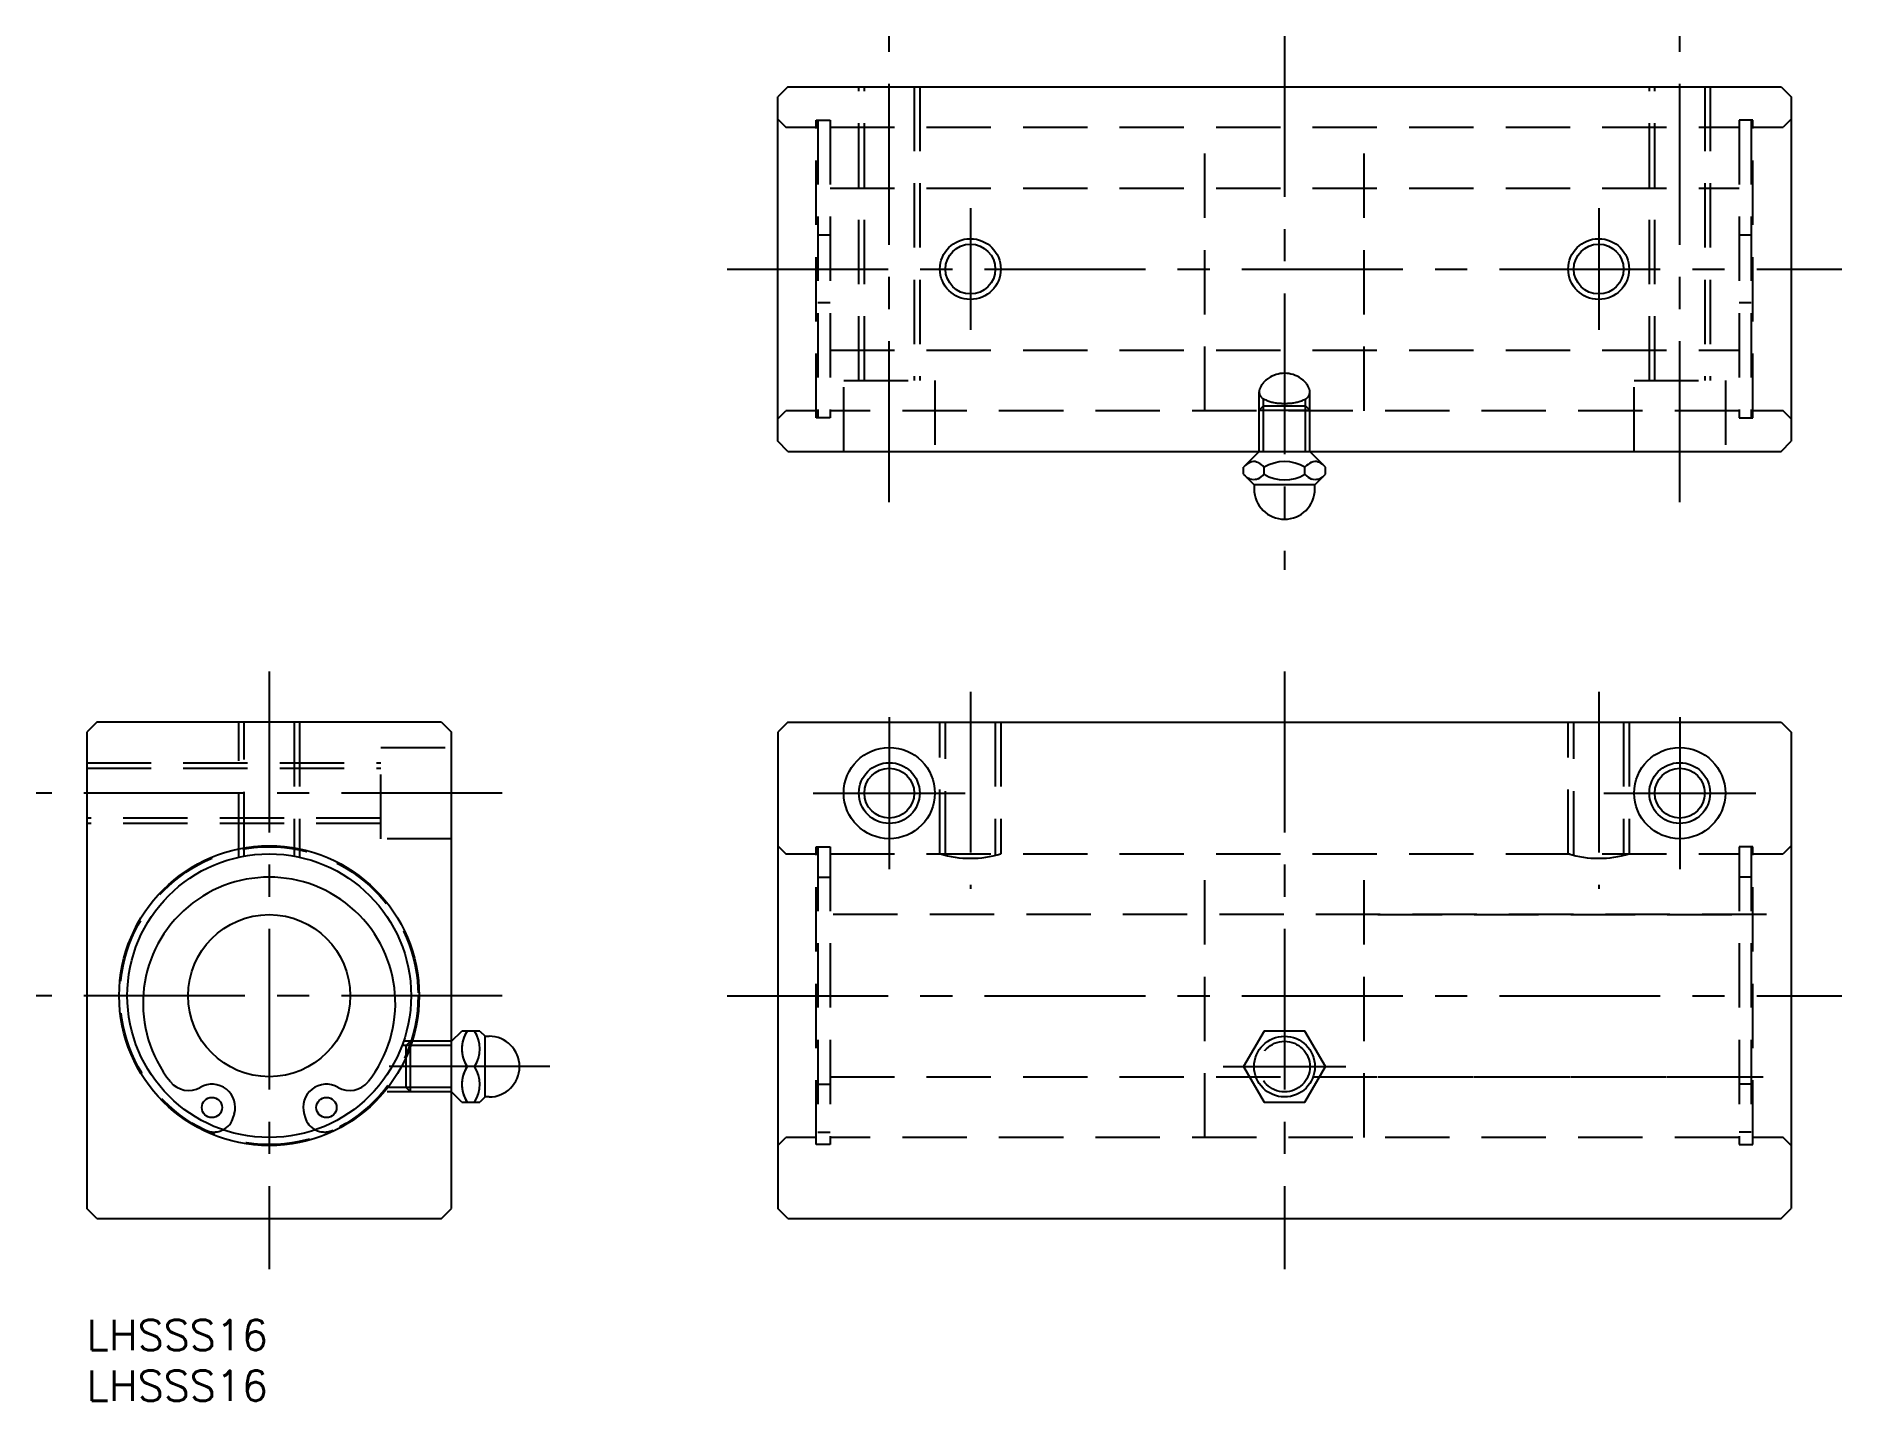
# Model space of a CAD drawing. Extents: x -5 to 173, y -8 to 127.
import ezdxf

# ---------------------------------------------------------------- set-up
doc = ezdxf.new("R2010")
doc.units = 0
doc.header["$LTSCALE"] = 0.5
doc.linetypes.add('CENTER', pattern=[50.8, 31.75, -6.35, 6.35, -6.35])
doc.linetypes.add('DASHED', pattern=[19.05, 12.7, -6.35])
for name, color, linetype in [('MSM_CENTER', 1, 'CENTER'), ('MSM_CONTINUOUS', 7, 'CONTINUOUS'), ('MSM_DASHED', 4, 'DASHED'), ('MSM_NARROW', 5, 'CONTINUOUS'), ('MSM_PART_NUMBER', 7, 'CONTINUOUS')]:
    doc.layers.add(name, color=color, linetype=linetype)
doc.styles.get("Standard").update_dxf_attribs({"font": 'txt.shx', "height": 3, "bigfont": 'bigfont.shx'})

# ---------------------------------------------------------------- blocks, each defined once
blk = doc.blocks.new('*U8')
at = {"layer": 'MSM_PART_NUMBER'}
blk.add_text('LHSSS16', height=3, dxfattribs=at).set_placement((0, -3))
blk = doc.blocks.new('*U9')
at = {"layer": 'MSM_PART_NUMBER'}
blk.add_text('LHSSS16', height=3, dxfattribs=at).set_placement((0, -8))

msp = doc.modelspace()

# ---------------------------------------------------------------- linework, layer by layer
at = {"layer": 'MSM_CENTER'}
for p, q in [((79.19, 80.73), (79.19, 126.73)), ((118.19, 126.73), (118.19, 74.03)), ((157.19, 80.73), (157.19, 126.73)), ((87.19, 109.73), (87.19, 97.73)), ((149.19, 109.73), (149.19, 97.73)), ((63.19, 103.73), (173.19, 103.73)), ((18, 64), (18, 5)), ((118.19, 64), (118.19, 5)), ((87.19, 62), (87.19, 42.56)), ((149.19, 62), (149.19, 42.56)), ((79.19, 59.5), (79.19, 44.5)), ((157.19, 59.5), (157.19, 44.5)), ((41, 52), (-5, 52)), ((71.69, 52), (86.69, 52)), ((149.69, 52), (164.69, 52)), ((41, 32), (-5, 32)), ((63.19, 32), (173.19, 32)), ((45.7, 25), (27.12, 25)), ((112.15, 25), (124.23, 25))]:
    msp.add_line(p, q, dxfattribs=at)
at = {"layer": 'MSM_CONTINUOUS'}
for p, q in [((69.19, 121.73), (68.19, 120.73)), ((69.19, 121.73), (167.19, 121.73)), ((167.19, 121.73), (168.19, 120.73)), ((68.19, 86.73), (68.19, 120.73)), ((168.19, 120.73), (168.19, 86.73)), ((69.19, 85.73), (68.19, 86.73)), ((69.19, 85.73), (167.19, 85.73)), ((115.69, 85.73), (114.15, 84.18)), ((122.23, 84.18), (120.69, 85.73)), ((167.19, 85.73), (168.19, 86.73)), ((114.15, 83.47), (114.15, 84.18)), ((114.96, 84.7), (114.8, 84.65)), ((115.12, 84.73), (114.96, 84.7)), ((115.29, 84.72), (115.12, 84.73)), ((115.44, 84.68), (115.29, 84.72)), ((115.6, 84.62), (115.44, 84.68)), ((116.17, 83.47), (116.17, 84.18)), ((120.21, 83.47), (120.21, 84.18)), ((121.02, 84.7), (120.86, 84.65)), ((121.19, 84.73), (121.02, 84.7)), ((121.35, 84.72), (121.19, 84.73)), ((121.5, 84.68), (121.35, 84.72)), ((121.66, 84.62), (121.5, 84.68)), ((122.23, 83.47), (122.23, 84.18)), ((114.15, 83.47), (115.19, 82.43)), ((114.96, 82.95), (114.8, 83)), ((115.12, 82.93), (114.96, 82.95)), ((115.29, 82.94), (115.12, 82.93)), ((121.19, 82.43), (115.19, 82.43)), ((115.19, 82.43), (115.19, 82.03)), ((115.44, 82.97), (115.29, 82.94)), ((115.6, 83.03), (115.44, 82.97)), ((121.02, 82.95), (120.86, 83)), ((121.19, 82.93), (121.02, 82.95)), ((121.19, 82.43), (122.23, 83.47)), ((121.35, 82.94), (121.19, 82.93)), ((121.19, 82.03), (121.19, 82.43)), ((121.5, 82.97), (121.35, 82.94)), ((121.66, 83.03), (121.5, 82.97)), ((1, 59), (0, 58)), ((35, 59), (1, 59)), ((35, 59), (36, 58)), ((69.19, 59), (68.19, 58)), ((69.19, 59), (167.19, 59)), ((167.19, 59), (168.19, 58)), ((0, 58), (0, 11)), ((36, 11), (36, 58)), ((68.19, 58), (68.19, 11)), ((168.19, 58), (168.19, 11)), ((36, 27.5), (37, 28.5)), ((38.8, 28.5), (37, 28.5)), ((38.8, 28.5), (39.3, 28)), ((39.3, 28), (39.7, 28)), ((39.3, 22), (39.3, 28)), ((116.17, 28.5), (114.15, 25)), ((120.21, 28.5), (116.17, 28.5)), ((122.23, 25), (120.21, 28.5)), ((38.26, 25), (37.54, 25)), ((114.15, 25), (116.17, 21.5)), ((120.21, 21.5), (122.23, 25)), ((37, 21.5), (36, 22.5)), ((37, 21.5), (38.8, 21.5)), ((39.3, 22), (38.8, 21.5)), ((39.7, 22), (39.3, 22)), ((116.17, 21.5), (120.21, 21.5)), ((14.46, 19.97), (14.56, 20.31)), ((21.44, 20.31), (21.54, 19.97)), ((1, 10), (0, 11)), ((35, 10), (36, 11)), ((69.19, 10), (68.19, 11)), ((167.19, 10), (168.19, 11)), ((1, 10), (35, 10)), ((69.19, 10), (167.19, 10))]:
    msp.add_line(p, q, dxfattribs=at)
for centre, radius in [((87.19, 103.73), 2.46), ((149.19, 103.73), 2.46), ((79.19, 52), 4.5), ((157.19, 52), 4.5), ((79.19, 52), 2.46), ((157.19, 52), 2.46), ((18, 32), 14.8), ((18, 32), 14), ((18, 32), 8), ((118.19, 25), 3), ((12.35, 20.96), 1), ((23.65, 20.96), 1)]:
    msp.add_circle(centre, radius, dxfattribs=at)
for centre, radius, start, end in [((115.62, 82.83), 2, 114.2524, 137.3125), ((114.5, 82.58), 2.31, 43.9259, 61.774), ((118.19, 80.68), 4.04, 60.0152, 119.9848), ((121.68, 82.83), 2, 114.2524, 137.3125), ((120.57, 82.58), 2.31, 43.9259, 61.774), ((115.62, 84.82), 2, 222.6875, 245.7476), ((118.19, 82.03), 3, 180, 0), ((114.5, 85.07), 2.31, 298.226, 316.0741), ((118.19, 86.97), 4.04, 240.0218, 299.9782), ((121.68, 84.82), 2, 222.6875, 245.7476), ((120.57, 85.07), 2.31, 298.226, 316.0741), ((18, 31.25), 12.45, 321.589, 218.411), ((40.1, 26.75), 3.1, 145.6273, 214.3727), ((35.7, 26.75), 3.1, 325.6273, 34.3727), ((39.7, 25), 3, 270, 90), ((40.1, 23.25), 3.1, 145.6273, 214.3727), ((35.7, 23.25), 3.1, 325.6273, 34.3727), ((10.05, 24.94), 2.3, 218.411, 300.0471), ((12.35, 20.96), 2.3, 343.5829, 120.0471), ((23.65, 20.96), 2.3, 59.9529, 196.4171), ((25.95, 24.94), 2.3, 239.9529, 321.589), ((12.54, 20.54), 2, 297.3274, 343.5829), ((23.46, 20.54), 2, 196.4171, 242.6726)]:
    msp.add_arc(centre, radius, start, end, dxfattribs=at)
at = {"layer": 'MSM_DASHED'}
for p, q in [((76.19, 92.73), (76.19, 121.73)), ((76.73, 92.73), (76.73, 121.73)), ((81.65, 121.73), (81.65, 92.73)), ((82.19, 121.73), (82.19, 92.73)), ((154.19, 92.73), (154.19, 121.73)), ((154.73, 92.73), (154.73, 121.73)), ((159.65, 121.73), (159.65, 92.73)), ((160.19, 121.73), (160.19, 92.73)), ((68.19, 118.53), (68.99, 117.73)), ((68.99, 117.73, 0.02), (71.99, 117.73, 0.1)), ((71.99, 118.43, -0.6), (73.34, 118.43, -0.6)), ((71.99, 89.03), (71.99, 118.43)), ((72.14, 118.43, 0.1), (72.14, 89.03, 0.1)), ((73.34, 118.43, 0.1), (73.34, 89.03, 0.1)), ((73.34, 117.73), (163.04, 117.73)), ((110.34, 89.73, 0.1), (110.34, 117.73, 0.1)), ((126.04, 89.73, 0.1), (126.04, 117.73, 0.1)), ((164.39, 118.43, -0.6), (163.04, 118.43, -0.6)), ((163.04, 118.43, 0.1), (163.04, 89.03, 0.1)), ((164.24, 118.43, 0.1), (164.24, 89.03, 0.1)), ((164.39, 89.03), (164.39, 118.43)), ((164.39, 117.73), (167.39, 117.73)), ((168.19, 118.53), (167.39, 117.73)), ((73.34, 111.73, 0.1), (163.04, 111.73)), ((73.34, 107.08, 0.1), (72.14, 107.08, 0.1)), ((164.24, 107.08, 0.1), (163.04, 107.08, 0.1)), ((73.34, 100.38, 0.1), (72.14, 100.38, 0.1)), ((164.24, 100.38, 0.1), (163.04, 100.38, 0.1)), ((73.34, 95.73, 0.1), (163.04, 95.73, 0)), ((74.69, 85.73), (74.69, 92.73)), ((74.69, 92.73), (83.69, 92.73)), ((83.69, 92.73), (83.69, 85.73)), ((152.69, 85.73), (152.69, 92.73)), ((152.69, 92.73), (161.69, 92.73)), ((161.69, 92.73), (161.69, 85.73)), ((115.69, 85.73), (115.69, 91.61)), ((116.12, 85.73), (116.12, 90.91)), ((120.26, 85.73), (120.26, 90.91)), ((120.69, 85.73), (120.69, 91.61)), ((68.19, 88.93), (68.99, 89.73)), ((71.99, 89.73, 0.1), (68.99, 89.73, 0.02)), ((163.04, 89.73, 0.1), (73.34, 89.73)), ((116.12, 90.23), (115.69, 89.79)), ((115.69, 89.79), (120.69, 89.79)), ((116.12, 90.23), (120.26, 90.23)), ((120.26, 90.23), (120.69, 89.79)), ((167.39, 89.73), (164.39, 89.73)), ((168.19, 88.93), (167.39, 89.73)), ((73.34, 89.03, -0.6), (71.99, 89.03, -0.6)), ((163.04, 89.03, -0.6), (164.39, 89.03, -0.6)), ((15, 45.67), (15, 59)), ((15.54, 45.78), (15.54, 59)), ((20.46, 59), (20.46, 45.78)), ((21, 59), (21, 45.67)), ((84.19, 46), (84.19, 59)), ((84.73, 45.85), (84.73, 59)), ((89.65, 59), (89.65, 45.85)), ((90.19, 59), (90.19, 46)), ((146.19, 46), (146.19, 59)), ((146.73, 45.85), (146.73, 59)), ((151.65, 59), (151.65, 45.85)), ((152.19, 59), (152.19, 46)), ((29, 56.5), (36, 56.5)), ((29, 47.5), (29, 56.5)), ((0, 55), (29, 55)), ((0, 54.46), (29, 54.46)), ((29, 49.54), (0, 49.54)), ((29, 49), (0, 49)), ((36, 47.5), (29, 47.5)), ((68.19, 46.8), (68.99, 46)), ((71.99, 46.7, -0.6), (73.34, 46.7, -0.6)), ((71.99, 17.3), (71.99, 46.7)), ((72.14, 46.7, 0.1), (72.14, 18.54, 0.1)), ((73.34, 46.7, 0.1), (73.34, 17.3, 0.1)), ((164.39, 46.7, -0.6), (163.04, 46.7, -0.6)), ((163.04, 46.7, 0.1), (163.04, 17.3, 0.1)), ((164.24, 46.7, 0.1), (164.24, 18.54, 0.1)), ((164.39, 17.3), (164.39, 46.7)), ((168.19, 46.8), (167.39, 46)), ((68.99, 46, 0.1), (71.99, 46, 0.1)), ((73.34, 46, 0.1), (163.04, 46, 0.1)), ((110.34, 18, 0.1), (110.34, 46, 0.1)), ((126.04, 18, 0.1), (126.04, 46, 0.1)), ((164.39, 46), (167.39, 46)), ((72.14, 43.7, -0.6), (73.34, 43.7, -0.6)), ((164.24, 43.7, -0.6), (163.04, 43.7, -0.6)), ((165.74, 40, 0.1), (73.34, 40, 0.1)), ((127.39, 40), (164.39, 40)), ((36, 27.07), (31.1, 27.07)), ((36, 27.5), (31.26, 27.5)), ((31.5, 27.07), (31.93, 27.5)), ((31.5, 22.93), (31.5, 27.07)), ((31.93, 22.5), (31.93, 27.5)), ((72.14, 23.26, -0.6), (73.34, 23.26, -0.6)), ((73.34, 24, 0.1), (165.74, 24, 0.1)), ((127.39, 24), (164.39, 24)), ((164.24, 23.26, -0.6), (163.04, 23.26, -0.6)), ((36, 22.5), (28.28, 22.5)), ((36, 22.93), (28.67, 22.93)), ((31.5, 22.93), (31.93, 22.5)), ((68.19, 17.2), (68.99, 18)), ((71.99, 18, 0.1), (68.99, 18, 0.1)), ((72.14, 18.54, -0.6), (73.34, 18.54, -0.6)), ((163.04, 18, 0.1), (73.34, 18, 0.1)), ((164.24, 18.54, -0.6), (163.04, 18.54, -0.6)), ((167.39, 18), (164.39, 18)), ((168.19, 17.2), (167.39, 18)), ((73.34, 17.3, -0.6), (71.99, 17.3, -0.6)), ((163.04, 17.3, -0.6), (164.39, 17.3, -0.6))]:
    msp.add_line(p, q, dxfattribs=at)
for centre, radius in [((18, 32, -0.7), 14.7), ((118.19, 25), 2.5)]:
    msp.add_circle(centre, radius, dxfattribs=at)
for centre, radius, start, end in [((117.75, 91.11), 2.16, 122.9366, 157.8695), ((118.19, 90.66), 2.78, 54.5204, 125.4796), ((118.63, 91.11), 2.16, 22.1305, 57.0634), ((116.54, 91.62), 0.852, 158.8054, 201.1946), ((116.55, 91.66), 0.874, 203.7143, 234.7387), ((117.91, 94.45), 3.97, 241.9061, 266.7323), ((118.47, 94.45), 3.97, 273.2677, 298.0939), ((119.83, 91.66), 0.874, 305.2613, 336.2857), ((119.84, 91.62), 0.852, 338.8054, 21.1946), ((118.19, 97.69), 7.22, 265.9865, 274.0135), ((87.19, 56.06), 10.5, 253.3985, 286.6015), ((149.19, 56.06), 10.5, 253.3985, 286.6015), ((40.1, 26.75), 3.1, 145.6273, 214.3727), ((40.1, 23.25), 3.1, 145.6273, 214.3727), ((12.54, 20.54, -0.7), 2, 244.5222, 297.3274), ((23.46, 20.54, -0.7), 2, 242.6726, 295.4778)]:
    msp.add_arc(centre, radius, start, end, dxfattribs=at)
at = {"layer": 'MSM_NARROW'}
for centre in [(87.19, 103.73), (149.19, 103.73), (79.19, 52), (157.19, 52)]:
    msp.add_circle(centre, 3, dxfattribs=at)

# ---------------------------------------------------------------- block references
at = {"layer": 'MSM_CONTINUOUS'}
for name in ['*U8', '*U9']:
    msp.add_blockref(name, (0, 0), dxfattribs=at)

doc.saveas('drawing.dxf')
